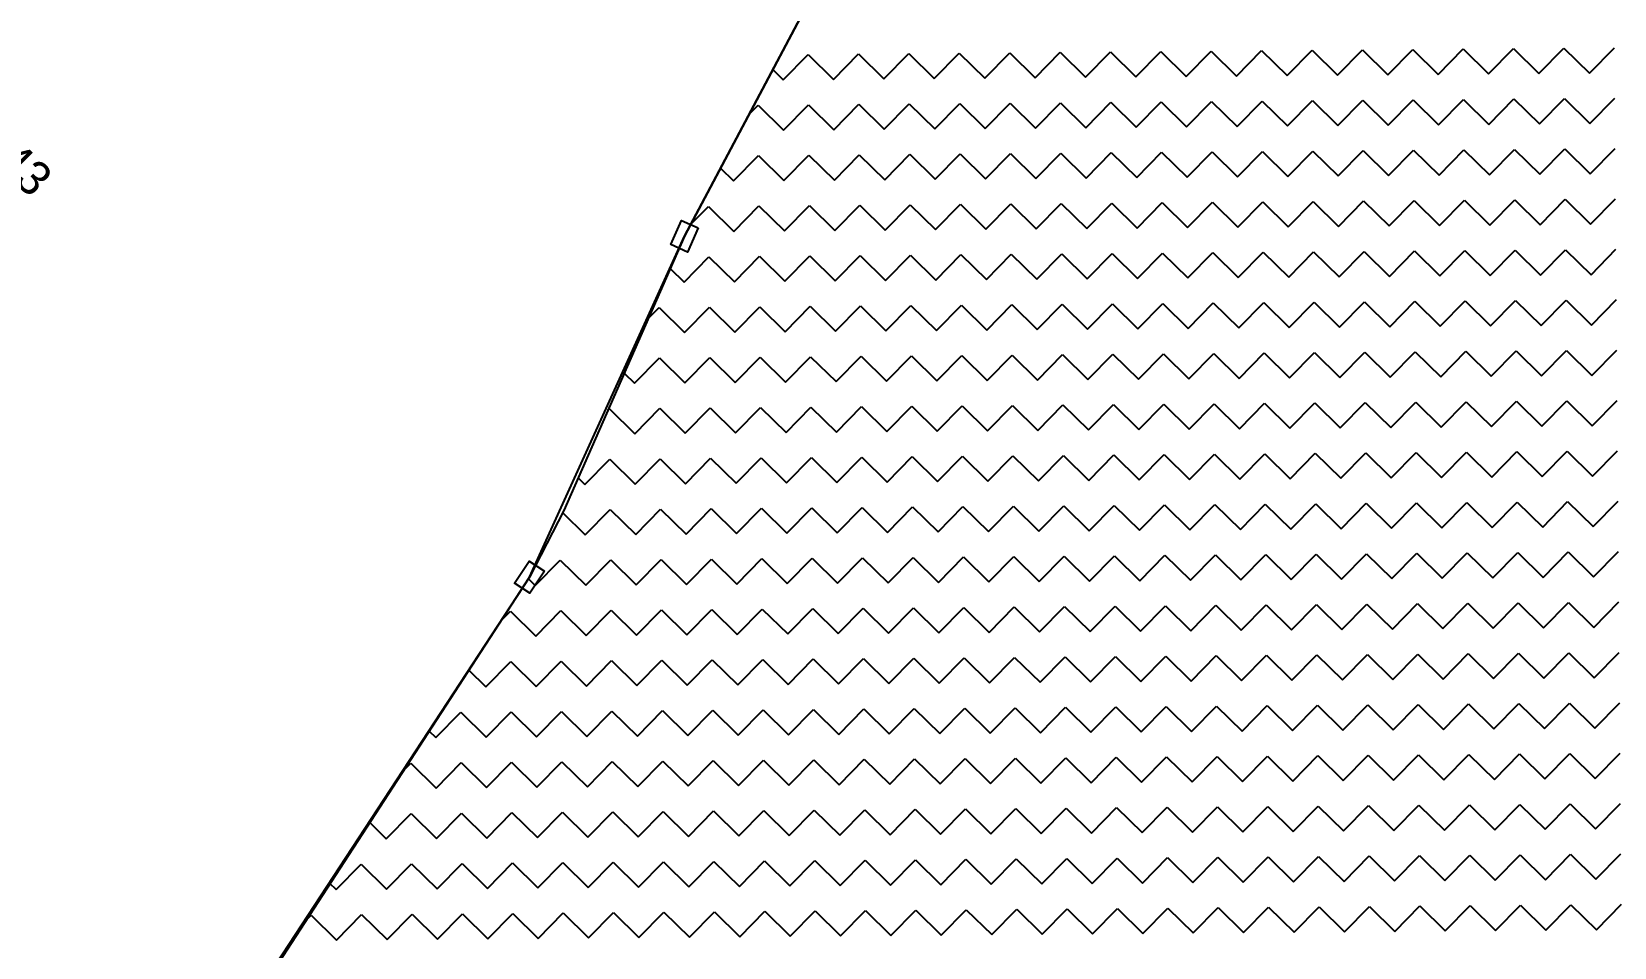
# Model space of a CAD drawing. Header units: metres. Extents: x 342804 to 346854, y 1762918 to 1765966.
# Drawn here: x 343672.7 to 344088.2, y 1765227.9 to 1765468.3 of the extents above; entities that cross this region are included whole.
import ezdxf

# ---------------------------------------------------------------- set-up
doc = ezdxf.new("R2010")
doc.units = ezdxf.units.M
doc.header["$MEASUREMENT"] = 0
for name, color, linetype in [('POLY_HATCH', 12, 'Continuous'), ('POLY_PARCEL', 6, 'Continuous'), ('TEXT_PARCEL', 7, 'Continuous')]:
    doc.layers.add(name, color=color, linetype=linetype)
doc.styles.add('TEXT_MAP', font='')
doc.styles.get('TEXT_MAP').set_extended_font_data('Kruti Dev 050')

msp = doc.modelspace()

# ---------------------------------------------------------------- linework, layer by layer
for points in [[(343847.67, 1765416.8), (343844.88, 1765410.44), (343840.48, 1765412.38), (343843.27, 1765418.73)], [(343807.3, 1765326.67), (343803.5, 1765320.86), (343799.48, 1765323.49), (343803.28, 1765329.3)]]:
    msp.add_lwpolyline(points, close=True)
at = {"layer": 'POLY_HATCH'}
for p, q in [((343890.61, 1765502.26), (343844.08, 1765414.59)), ((343844.08, 1765414.59), (343812.44, 1765342.61)), ((343812.44, 1765342.61), (343803.39, 1765325.08)), ((343803.39, 1765325.08), (343732.62, 1765217.07))]:
    msp.add_line(p, q, dxfattribs=at)
at = {"layer": 'POLY_HATCH', "linetype": 'Continuous'}
for p, q in [((343922.91, 1765456.11), (343929.48, 1765462.78)), ((343929.48, 1765462.78), (343936.14, 1765456.22)), ((343936.14, 1765456.22), (343942.71, 1765462.89)), ((343942.71, 1765462.89), (343949.37, 1765456.33)), ((343949.37, 1765456.33), (343955.94, 1765463)), ((343955.94, 1765463), (343962.6, 1765456.44)), ((343962.6, 1765456.44), (343969.17, 1765463.11)), ((343969.17, 1765463.11), (343975.84, 1765456.55)), ((343975.84, 1765456.55), (343982.4, 1765463.22)), ((343982.4, 1765463.22), (343989.07, 1765456.66)), ((343989.07, 1765456.66), (343995.63, 1765463.33)), ((343995.63, 1765463.33), (344002.3, 1765456.77)), ((344002.3, 1765456.77), (344008.86, 1765463.44)), ((344008.86, 1765463.44), (344015.53, 1765456.87)), ((344015.53, 1765456.87), (344022.09, 1765463.54)), ((344022.09, 1765463.54), (344028.76, 1765456.98)), ((344028.76, 1765456.98), (344035.32, 1765463.65)), ((344035.32, 1765463.65), (344041.99, 1765457.09)), ((344041.99, 1765457.09), (344048.55, 1765463.76)), ((344048.55, 1765463.76), (344055.22, 1765457.2)), ((344055.22, 1765457.2), (344061.78, 1765463.87)), ((344061.78, 1765463.87), (344068.45, 1765457.31)), ((344068.45, 1765457.31), (344075.01, 1765463.98)), ((344075.01, 1765463.98), (344081.68, 1765457.42)), ((344081.68, 1765457.42), (344088.24, 1765464.09)), ((343869.99, 1765455.68), (343876.56, 1765462.35)), ((343876.56, 1765462.35), (343883.22, 1765455.79)), ((343883.22, 1765455.79), (343889.79, 1765462.46)), ((343889.79, 1765462.46), (343896.45, 1765455.9)), ((343896.45, 1765455.9), (343903.02, 1765462.57)), ((343903.02, 1765462.57), (343909.68, 1765456.01)), ((343909.68, 1765456.01), (343916.25, 1765462.68)), ((343916.25, 1765462.68), (343922.91, 1765456.11)), ((343867.3, 1765458.34), (343869.99, 1765455.68)), ((344015.63, 1765443.64), (344022.19, 1765450.31)), ((344022.19, 1765450.31), (344028.86, 1765443.75)), ((344028.86, 1765443.75), (344035.42, 1765450.42)), ((344035.42, 1765450.42), (344042.09, 1765443.86)), ((344042.09, 1765443.86), (344048.65, 1765450.53)), ((344048.65, 1765450.53), (344055.32, 1765443.97)), ((344055.32, 1765443.97), (344061.88, 1765450.64)), ((344061.88, 1765450.64), (344068.55, 1765444.08)), ((344068.55, 1765444.08), (344075.11, 1765450.75)), ((344075.11, 1765450.75), (344081.78, 1765444.19)), ((344081.78, 1765444.19), (344088.34, 1765450.86)), ((343861.07, 1765446.61), (343863.43, 1765449.01)), ((343863.43, 1765449.01), (343870.1, 1765442.45)), ((343870.1, 1765442.45), (343876.66, 1765449.12)), ((343876.66, 1765449.12), (343883.33, 1765442.56)), ((343883.33, 1765442.56), (343889.89, 1765449.23)), ((343889.89, 1765449.23), (343896.56, 1765442.67)), ((343896.56, 1765442.67), (343903.12, 1765449.34)), ((343903.12, 1765449.34), (343909.79, 1765442.78)), ((343909.79, 1765442.78), (343916.35, 1765449.45)), ((343916.35, 1765449.45), (343923.02, 1765442.88)), ((343923.02, 1765442.88), (343929.58, 1765449.55)), ((343929.58, 1765449.55), (343936.25, 1765442.99)), ((343936.25, 1765442.99), (343942.81, 1765449.66)), ((343942.81, 1765449.66), (343949.48, 1765443.1)), ((343949.48, 1765443.1), (343956.04, 1765449.77)), ((343956.04, 1765449.77), (343962.71, 1765443.21)), ((343962.71, 1765443.21), (343969.27, 1765449.88)), ((343969.27, 1765449.88), (343975.94, 1765443.32)), ((343975.94, 1765443.32), (343982.5, 1765449.99)), ((343982.5, 1765449.99), (343989.17, 1765443.43)), ((343989.17, 1765443.43), (343995.73, 1765450.1)), ((343995.73, 1765450.1), (344002.4, 1765443.54)), ((344002.4, 1765443.54), (344008.96, 1765450.2)), ((344008.96, 1765450.2), (344015.63, 1765443.64)), ((343856.98, 1765429.11), (343863.54, 1765435.78)), ((343863.54, 1765435.78), (343870.21, 1765429.22)), ((343870.21, 1765429.22), (343876.77, 1765435.89)), ((343876.77, 1765435.89), (343883.44, 1765429.33)), ((343883.44, 1765429.33), (343890, 1765436)), ((343890, 1765436), (343896.67, 1765429.44)), ((343896.67, 1765429.44), (343903.23, 1765436.11)), ((343903.23, 1765436.11), (343909.9, 1765429.55)), ((343909.9, 1765429.55), (343916.46, 1765436.22)), ((343916.46, 1765436.22), (343923.13, 1765429.65)), ((343923.13, 1765429.65), (343929.69, 1765436.32)), ((343929.69, 1765436.32), (343936.36, 1765429.76)), ((343936.36, 1765429.76), (343942.92, 1765436.43)), ((343942.92, 1765436.43), (343949.59, 1765429.87)), ((343949.59, 1765429.87), (343956.15, 1765436.54)), ((343956.15, 1765436.54), (343962.82, 1765429.98)), ((343962.82, 1765429.98), (343969.38, 1765436.65)), ((343969.38, 1765436.65), (343976.05, 1765430.09)), ((343976.05, 1765430.09), (343982.61, 1765436.76)), ((343982.61, 1765436.76), (343989.28, 1765430.2)), ((343989.28, 1765430.2), (343995.84, 1765436.87)), ((343995.84, 1765436.87), (344002.51, 1765430.31)), ((344002.51, 1765430.31), (344009.07, 1765436.97)), ((344009.07, 1765436.97), (344015.74, 1765430.41)), ((344015.74, 1765430.41), (344022.3, 1765437.08)), ((344022.3, 1765437.08), (344028.97, 1765430.52)), ((344028.97, 1765430.52), (344035.53, 1765437.19)), ((344035.53, 1765437.19), (344042.2, 1765430.63)), ((344042.2, 1765430.63), (344048.76, 1765437.3)), ((344048.76, 1765437.3), (344055.43, 1765430.74)), ((344055.43, 1765430.74), (344061.99, 1765437.41)), ((344061.99, 1765437.41), (344068.66, 1765430.85)), ((344068.66, 1765430.85), (344075.22, 1765437.52)), ((344075.22, 1765437.52), (344081.89, 1765430.96)), ((344081.89, 1765430.96), (344088.45, 1765437.63)), ((343853.57, 1765432.47), (343856.98, 1765429.11)), ((343845.7, 1765417.64), (343850.42, 1765422.44)), ((343850.42, 1765422.44), (343857.09, 1765415.88)), ((343857.09, 1765415.88), (343863.65, 1765422.55)), ((343863.65, 1765422.55), (343870.32, 1765415.99)), ((343870.32, 1765415.99), (343876.88, 1765422.66)), ((343876.88, 1765422.66), (343883.55, 1765416.1)), ((343883.55, 1765416.1), (343890.11, 1765422.77)), ((343890.11, 1765422.77), (343896.78, 1765416.21)), ((343896.78, 1765416.21), (343903.34, 1765422.88)), ((343903.34, 1765422.88), (343910.01, 1765416.32)), ((343910.01, 1765416.32), (343916.57, 1765422.99)), ((343916.57, 1765422.99), (343923.24, 1765416.42)), ((343923.24, 1765416.42), (343929.8, 1765423.09)), ((343929.8, 1765423.09), (343936.47, 1765416.53)), ((343936.47, 1765416.53), (343943.03, 1765423.2)), ((343943.03, 1765423.2), (343949.7, 1765416.64)), ((343949.7, 1765416.64), (343956.26, 1765423.31)), ((343956.26, 1765423.31), (343962.93, 1765416.75)), ((343962.93, 1765416.75), (343969.49, 1765423.42)), ((343969.49, 1765423.42), (343976.16, 1765416.86)), ((343976.16, 1765416.86), (343982.72, 1765423.53)), ((343982.72, 1765423.53), (343989.39, 1765416.97)), ((343989.39, 1765416.97), (343995.95, 1765423.64)), ((343995.95, 1765423.64), (344002.62, 1765417.08)), ((344002.62, 1765417.08), (344009.18, 1765423.74)), ((344009.18, 1765423.74), (344015.85, 1765417.18)), ((344015.85, 1765417.18), (344022.41, 1765423.85)), ((344022.41, 1765423.85), (344029.08, 1765417.29)), ((344029.08, 1765417.29), (344035.64, 1765423.96)), ((344035.64, 1765423.96), (344042.31, 1765417.4)), ((344042.31, 1765417.4), (344048.87, 1765424.07)), ((344048.87, 1765424.07), (344055.54, 1765417.51)), ((344055.54, 1765417.51), (344062.1, 1765424.18)), ((344062.1, 1765424.18), (344068.77, 1765417.62)), ((344068.77, 1765417.62), (344075.33, 1765424.29)), ((344075.33, 1765424.29), (344082, 1765417.73)), ((344082, 1765417.73), (344088.56, 1765424.4)), ((343843.97, 1765402.54), (343850.53, 1765409.21)), ((343850.53, 1765409.21), (343857.2, 1765402.65)), ((343857.2, 1765402.65), (343863.76, 1765409.32)), ((343863.76, 1765409.32), (343870.43, 1765402.76)), ((343870.43, 1765402.76), (343876.99, 1765409.43)), ((343876.99, 1765409.43), (343883.66, 1765402.87)), ((343883.66, 1765402.87), (343890.22, 1765409.54)), ((343890.22, 1765409.54), (343896.89, 1765402.98)), ((343896.89, 1765402.98), (343903.45, 1765409.65)), ((343903.45, 1765409.65), (343910.12, 1765403.09)), ((343910.12, 1765403.09), (343916.68, 1765409.76)), ((343916.68, 1765409.76), (343923.35, 1765403.19)), ((343923.35, 1765403.19), (343929.91, 1765409.86)), ((343929.91, 1765409.86), (343936.58, 1765403.3)), ((343936.58, 1765403.3), (343943.14, 1765409.97)), ((343943.14, 1765409.97), (343949.81, 1765403.41)), ((343949.81, 1765403.41), (343956.37, 1765410.08)), ((343956.37, 1765410.08), (343963.04, 1765403.52)), ((343963.04, 1765403.52), (343969.6, 1765410.19)), ((343969.6, 1765410.19), (343976.27, 1765403.63)), ((343976.27, 1765403.63), (343982.83, 1765410.3)), ((343982.83, 1765410.3), (343989.5, 1765403.74)), ((343989.5, 1765403.74), (343996.06, 1765410.41)), ((343996.06, 1765410.41), (344002.73, 1765403.85)), ((344002.73, 1765403.85), (344009.29, 1765410.51)), ((344009.29, 1765410.51), (344015.96, 1765403.95)), ((344015.96, 1765403.95), (344022.52, 1765410.62)), ((344022.52, 1765410.62), (344029.19, 1765404.06)), ((344029.19, 1765404.06), (344035.75, 1765410.73)), ((344035.75, 1765410.73), (344042.42, 1765404.17)), ((344042.42, 1765404.17), (344048.98, 1765410.84)), ((344048.98, 1765410.84), (344055.65, 1765404.28)), ((344055.65, 1765404.28), (344062.21, 1765410.95)), ((344062.21, 1765410.95), (344068.88, 1765404.39)), ((344068.88, 1765404.39), (344075.44, 1765411.06)), ((344075.44, 1765411.06), (344082.11, 1765404.5)), ((344082.11, 1765404.5), (344088.67, 1765411.17)), ((343840.35, 1765406.1), (343843.97, 1765402.54)), ((343883.77, 1765389.64), (343890.33, 1765396.31)), ((343890.33, 1765396.31), (343897, 1765389.75)), ((343897, 1765389.75), (343903.56, 1765396.42)), ((343903.56, 1765396.42), (343910.23, 1765389.86)), ((343910.23, 1765389.86), (343916.79, 1765396.52)), ((343916.79, 1765396.52), (343923.46, 1765389.96)), ((343923.46, 1765389.96), (343930.02, 1765396.63)), ((343930.02, 1765396.63), (343936.69, 1765390.07)), ((343936.69, 1765390.07), (343943.25, 1765396.74)), ((343943.25, 1765396.74), (343949.92, 1765390.18)), ((343949.92, 1765390.18), (343956.48, 1765396.85)), ((343956.48, 1765396.85), (343963.15, 1765390.29)), ((343963.15, 1765390.29), (343969.71, 1765396.96)), ((343969.71, 1765396.96), (343976.38, 1765390.4)), ((343976.38, 1765390.4), (343982.94, 1765397.07)), ((343982.94, 1765397.07), (343989.61, 1765390.51)), ((343989.61, 1765390.51), (343996.17, 1765397.18)), ((343996.17, 1765397.18), (344002.84, 1765390.62)), ((344002.84, 1765390.62), (344009.4, 1765397.28)), ((344009.4, 1765397.28), (344016.07, 1765390.72)), ((344016.07, 1765390.72), (344022.63, 1765397.39)), ((344022.63, 1765397.39), (344029.3, 1765390.83)), ((344029.3, 1765390.83), (344035.86, 1765397.5)), ((344035.86, 1765397.5), (344042.53, 1765390.94)), ((344042.53, 1765390.94), (344049.09, 1765397.61)), ((344049.09, 1765397.61), (344055.76, 1765391.05)), ((344055.76, 1765391.05), (344062.32, 1765397.72)), ((344062.32, 1765397.72), (344068.99, 1765391.16)), ((344068.99, 1765391.16), (344075.55, 1765397.83)), ((344075.55, 1765397.83), (344082.22, 1765391.27)), ((344082.22, 1765391.27), (344088.78, 1765397.94)), ((343834.59, 1765393.01), (343837.41, 1765395.87)), ((343837.41, 1765395.87), (343844.08, 1765389.31)), ((343844.08, 1765389.31), (343850.64, 1765395.98)), ((343850.64, 1765395.98), (343857.31, 1765389.42)), ((343857.31, 1765389.42), (343863.87, 1765396.09)), ((343863.87, 1765396.09), (343870.54, 1765389.53)), ((343870.54, 1765389.53), (343877.1, 1765396.2)), ((343877.1, 1765396.2), (343883.77, 1765389.64)), ((343976.49, 1765377.17), (343983.05, 1765383.84)), ((343983.05, 1765383.84), (343989.72, 1765377.28)), ((343989.72, 1765377.28), (343996.28, 1765383.95)), ((343996.28, 1765383.95), (344002.95, 1765377.39)), ((344002.95, 1765377.39), (344009.51, 1765384.05)), ((344009.51, 1765384.05), (344016.18, 1765377.49)), ((344016.18, 1765377.49), (344022.74, 1765384.16)), ((344022.74, 1765384.16), (344029.41, 1765377.6)), ((344029.41, 1765377.6), (344035.97, 1765384.27)), ((344035.97, 1765384.27), (344042.64, 1765377.71)), ((344042.64, 1765377.71), (344049.2, 1765384.38)), ((344049.2, 1765384.38), (344055.87, 1765377.82)), ((344055.87, 1765377.82), (344062.43, 1765384.49)), ((344062.43, 1765384.49), (344069.1, 1765377.93)), ((344069.1, 1765377.93), (344075.66, 1765384.6)), ((344075.66, 1765384.6), (344082.33, 1765378.04)), ((344082.33, 1765378.04), (344088.89, 1765384.71)), ((343830.96, 1765375.97), (343837.52, 1765382.64)), ((343837.52, 1765382.64), (343844.19, 1765376.08)), ((343844.19, 1765376.08), (343850.75, 1765382.75)), ((343850.75, 1765382.75), (343857.42, 1765376.19)), ((343857.42, 1765376.19), (343863.98, 1765382.86)), ((343863.98, 1765382.86), (343870.65, 1765376.3)), ((343870.65, 1765376.3), (343877.21, 1765382.97)), ((343877.21, 1765382.97), (343883.88, 1765376.41)), ((343883.88, 1765376.41), (343890.44, 1765383.08)), ((343890.44, 1765383.08), (343897.11, 1765376.52)), ((343897.11, 1765376.52), (343903.67, 1765383.19)), ((343903.67, 1765383.19), (343910.34, 1765376.63)), ((343910.34, 1765376.63), (343916.9, 1765383.29)), ((343916.9, 1765383.29), (343923.57, 1765376.73)), ((343923.57, 1765376.73), (343930.13, 1765383.4)), ((343930.13, 1765383.4), (343936.8, 1765376.84)), ((343936.8, 1765376.84), (343943.36, 1765383.51)), ((343943.36, 1765383.51), (343950.03, 1765376.95)), ((343950.03, 1765376.95), (343956.59, 1765383.62)), ((343956.59, 1765383.62), (343963.26, 1765377.06)), ((343963.26, 1765377.06), (343969.82, 1765383.73)), ((343969.82, 1765383.73), (343976.49, 1765377.17)), ((343828.27, 1765378.62), (343830.96, 1765375.97)), ((344069.21, 1765364.7), (344075.77, 1765371.37)), ((344075.77, 1765371.37), (344082.44, 1765364.81)), ((344082.44, 1765364.81), (344089, 1765371.48)), ((343824, 1765368.9), (343824.39, 1765369.31)), ((343824.39, 1765369.31), (343831.06, 1765362.74)), ((343831.06, 1765362.74), (343837.62, 1765369.41)), ((343837.62, 1765369.41), (343844.29, 1765362.85)), ((343844.29, 1765362.85), (343850.85, 1765369.52)), ((343850.85, 1765369.52), (343857.52, 1765362.96)), ((343857.52, 1765362.96), (343864.08, 1765369.63)), ((343864.08, 1765369.63), (343870.75, 1765363.07)), ((343870.75, 1765363.07), (343877.31, 1765369.74)), ((343877.31, 1765369.74), (343883.98, 1765363.18)), ((343883.98, 1765363.18), (343890.55, 1765369.85)), ((343890.55, 1765369.85), (343897.21, 1765363.29)), ((343897.21, 1765363.29), (343903.78, 1765369.96)), ((343903.78, 1765369.96), (343910.44, 1765363.4)), ((343910.44, 1765363.4), (343917.01, 1765370.06)), ((343917.01, 1765370.06), (343923.67, 1765363.5)), ((343923.67, 1765363.5), (343930.24, 1765370.17)), ((343930.24, 1765370.17), (343936.9, 1765363.61)), ((343936.9, 1765363.61), (343943.47, 1765370.28)), ((343943.47, 1765370.28), (343950.13, 1765363.72)), ((343950.13, 1765363.72), (343956.7, 1765370.39)), ((343956.7, 1765370.39), (343963.36, 1765363.83)), ((343963.36, 1765363.83), (343969.93, 1765370.5)), ((343969.93, 1765370.5), (343976.59, 1765363.94)), ((343976.59, 1765363.94), (343983.16, 1765370.61)), ((343983.16, 1765370.61), (343989.82, 1765364.05)), ((343989.82, 1765364.05), (343996.39, 1765370.72)), ((343996.39, 1765370.72), (344003.05, 1765364.16)), ((344003.05, 1765364.16), (344009.62, 1765370.82)), ((344009.62, 1765370.82), (344016.28, 1765364.26)), ((344016.28, 1765364.26), (344022.85, 1765370.93)), ((344022.85, 1765370.93), (344029.52, 1765364.37)), ((344029.52, 1765364.37), (344036.08, 1765371.04)), ((344036.08, 1765371.04), (344042.75, 1765364.48)), ((344042.75, 1765364.48), (344049.31, 1765371.15)), ((344049.31, 1765371.15), (344055.98, 1765364.59)), ((344055.98, 1765364.59), (344062.54, 1765371.26)), ((344062.54, 1765371.26), (344069.21, 1765364.7)), ((343817.94, 1765349.41), (343824.5, 1765356.07)), ((343824.5, 1765356.07), (343831.17, 1765349.51)), ((343831.17, 1765349.51), (343837.73, 1765356.18)), ((343837.73, 1765356.18), (343844.4, 1765349.62)), ((343844.4, 1765349.62), (343850.96, 1765356.29)), ((343850.96, 1765356.29), (343857.63, 1765349.73)), ((343857.63, 1765349.73), (343864.19, 1765356.4)), ((343864.19, 1765356.4), (343870.86, 1765349.84)), ((343870.86, 1765349.84), (343877.42, 1765356.51)), ((343877.42, 1765356.51), (343884.09, 1765349.95)), ((343884.09, 1765349.95), (343890.65, 1765356.62)), ((343890.65, 1765356.62), (343897.32, 1765350.06)), ((343897.32, 1765350.06), (343903.88, 1765356.73)), ((343903.88, 1765356.73), (343910.55, 1765350.17)), ((343910.55, 1765350.17), (343917.11, 1765356.83)), ((343917.11, 1765356.83), (343923.78, 1765350.27)), ((343923.78, 1765350.27), (343930.34, 1765356.94)), ((343930.34, 1765356.94), (343937.01, 1765350.38)), ((343937.01, 1765350.38), (343943.57, 1765357.05)), ((343943.57, 1765357.05), (343950.24, 1765350.49)), ((343950.24, 1765350.49), (343956.8, 1765357.16)), ((343956.8, 1765357.16), (343963.47, 1765350.6)), ((343963.47, 1765350.6), (343970.03, 1765357.27)), ((343970.03, 1765357.27), (343976.7, 1765350.71)), ((343976.7, 1765350.71), (343983.26, 1765357.38)), ((343983.26, 1765357.38), (343989.93, 1765350.82)), ((343989.93, 1765350.82), (343996.49, 1765357.49)), ((343996.49, 1765357.49), (344003.16, 1765350.93)), ((344003.16, 1765350.93), (344009.72, 1765357.59)), ((344009.72, 1765357.59), (344016.39, 1765351.03)), ((344016.39, 1765351.03), (344022.95, 1765357.7)), ((344022.95, 1765357.7), (344029.62, 1765351.14)), ((344029.62, 1765351.14), (344036.18, 1765357.81)), ((344036.18, 1765357.81), (344042.85, 1765351.25)), ((344042.85, 1765351.25), (344049.41, 1765357.92)), ((344049.41, 1765357.92), (344056.08, 1765351.36)), ((344056.08, 1765351.36), (344062.64, 1765358.03)), ((344062.64, 1765358.03), (344069.31, 1765351.47)), ((344069.31, 1765351.47), (344075.87, 1765358.14)), ((344075.87, 1765358.14), (344082.54, 1765351.58)), ((344082.54, 1765351.58), (344089.1, 1765358.25)), ((343816.19, 1765351.13), (343817.94, 1765349.41)), ((343818.05, 1765336.18), (343824.61, 1765342.84)), ((343824.61, 1765342.84), (343831.28, 1765336.28)), ((343831.28, 1765336.28), (343837.84, 1765342.95)), ((343837.84, 1765342.95), (343844.51, 1765336.39)), ((343844.51, 1765336.39), (343851.07, 1765343.06)), ((343851.07, 1765343.06), (343857.74, 1765336.5)), ((343857.74, 1765336.5), (343864.3, 1765343.17)), ((343864.3, 1765343.17), (343870.97, 1765336.61)), ((343870.97, 1765336.61), (343877.53, 1765343.28)), ((343877.53, 1765343.28), (343884.2, 1765336.72)), ((343884.2, 1765336.72), (343890.76, 1765343.39)), ((343890.76, 1765343.39), (343897.43, 1765336.83)), ((343897.43, 1765336.83), (343903.99, 1765343.5)), ((343903.99, 1765343.5), (343910.66, 1765336.94)), ((343910.66, 1765336.94), (343917.22, 1765343.6)), ((343917.22, 1765343.6), (343923.89, 1765337.04)), ((343923.89, 1765337.04), (343930.45, 1765343.71)), ((343930.45, 1765343.71), (343937.12, 1765337.15)), ((343937.12, 1765337.15), (343943.68, 1765343.82)), ((343943.68, 1765343.82), (343950.35, 1765337.26)), ((343950.35, 1765337.26), (343956.91, 1765343.93)), ((343956.91, 1765343.93), (343963.58, 1765337.37)), ((343963.58, 1765337.37), (343970.14, 1765344.04)), ((343970.14, 1765344.04), (343976.81, 1765337.48)), ((343976.81, 1765337.48), (343983.37, 1765344.15)), ((343983.37, 1765344.15), (343990.04, 1765337.59)), ((343990.04, 1765337.59), (343996.6, 1765344.26)), ((343996.6, 1765344.26), (344003.27, 1765337.7)), ((344003.27, 1765337.7), (344009.83, 1765344.36)), ((344009.83, 1765344.36), (344016.5, 1765337.8)), ((344016.5, 1765337.8), (344023.06, 1765344.47)), ((344023.06, 1765344.47), (344029.73, 1765337.91)), ((344029.73, 1765337.91), (344036.29, 1765344.58)), ((344036.29, 1765344.58), (344042.96, 1765338.02)), ((344042.96, 1765338.02), (344049.52, 1765344.69)), ((344049.52, 1765344.69), (344056.19, 1765338.13)), ((344056.19, 1765338.13), (344062.75, 1765344.8)), ((344062.75, 1765344.8), (344069.42, 1765338.24)), ((344069.42, 1765338.24), (344075.98, 1765344.91)), ((344075.98, 1765344.91), (344082.65, 1765338.35)), ((344082.65, 1765338.35), (344089.21, 1765345.02)), ((343812.13, 1765342), (343818.05, 1765336.18)), ((343844.62, 1765323.16), (343851.18, 1765329.83)), ((343851.18, 1765329.83), (343857.85, 1765323.27)), ((343857.85, 1765323.27), (343864.41, 1765329.94)), ((343864.41, 1765329.94), (343871.08, 1765323.38)), ((343871.08, 1765323.38), (343877.64, 1765330.05)), ((343877.64, 1765330.05), (343884.31, 1765323.49)), ((343884.31, 1765323.49), (343890.87, 1765330.16)), ((343890.87, 1765330.16), (343897.54, 1765323.6)), ((343897.54, 1765323.6), (343904.1, 1765330.27)), ((343904.1, 1765330.27), (343910.77, 1765323.71)), ((343910.77, 1765323.71), (343917.33, 1765330.37)), ((343917.33, 1765330.37), (343924, 1765323.81)), ((343924, 1765323.81), (343930.56, 1765330.48)), ((343930.56, 1765330.48), (343937.23, 1765323.92)), ((343937.23, 1765323.92), (343943.79, 1765330.59)), ((343943.79, 1765330.59), (343950.46, 1765324.03)), ((343950.46, 1765324.03), (343957.02, 1765330.7)), ((343957.02, 1765330.7), (343963.69, 1765324.14)), ((343963.69, 1765324.14), (343970.25, 1765330.81)), ((343970.25, 1765330.81), (343976.92, 1765324.25)), ((343976.92, 1765324.25), (343983.48, 1765330.92)), ((343983.48, 1765330.92), (343990.15, 1765324.36)), ((343990.15, 1765324.36), (343996.71, 1765331.03)), ((343996.71, 1765331.03), (344003.38, 1765324.47)), ((344003.38, 1765324.47), (344009.94, 1765331.13)), ((344009.94, 1765331.13), (344016.61, 1765324.57)), ((344016.61, 1765324.57), (344023.17, 1765331.24)), ((344023.17, 1765331.24), (344029.84, 1765324.68)), ((344029.84, 1765324.68), (344036.4, 1765331.35)), ((344036.4, 1765331.35), (344043.07, 1765324.79)), ((344043.07, 1765324.79), (344049.63, 1765331.46)), ((344049.63, 1765331.46), (344056.3, 1765324.9)), ((344056.3, 1765324.9), (344062.86, 1765331.57)), ((344062.86, 1765331.57), (344069.53, 1765325.01)), ((344069.53, 1765325.01), (344076.09, 1765331.68)), ((344076.09, 1765331.68), (344082.76, 1765325.12)), ((344082.76, 1765325.12), (344089.32, 1765331.79)), ((343804.93, 1765322.84), (343811.49, 1765329.51)), ((343811.49, 1765329.51), (343818.16, 1765322.95)), ((343818.16, 1765322.95), (343824.72, 1765329.61)), ((343824.72, 1765329.61), (343831.39, 1765323.05)), ((343831.39, 1765323.05), (343837.95, 1765329.72)), ((343837.95, 1765329.72), (343844.62, 1765323.16)), ((343803.1, 1765324.64), (343804.93, 1765322.84)), ((343937.34, 1765310.69), (343943.9, 1765317.36)), ((343943.9, 1765317.36), (343950.57, 1765310.8)), ((343950.57, 1765310.8), (343957.13, 1765317.47)), ((343957.13, 1765317.47), (343963.8, 1765310.91)), ((343963.8, 1765310.91), (343970.36, 1765317.58)), ((343970.36, 1765317.58), (343977.03, 1765311.02)), ((343977.03, 1765311.02), (343983.59, 1765317.69)), ((343983.59, 1765317.69), (343990.26, 1765311.13)), ((343990.26, 1765311.13), (343996.82, 1765317.8)), ((343996.82, 1765317.8), (344003.49, 1765311.23)), ((344003.49, 1765311.23), (344010.05, 1765317.9)), ((344010.05, 1765317.9), (344016.72, 1765311.34)), ((344016.72, 1765311.34), (344023.28, 1765318.01)), ((344023.28, 1765318.01), (344029.95, 1765311.45)), ((344029.95, 1765311.45), (344036.51, 1765318.12)), ((344036.51, 1765318.12), (344043.18, 1765311.56)), ((344043.18, 1765311.56), (344049.74, 1765318.23)), ((344049.74, 1765318.23), (344056.41, 1765311.67)), ((344056.41, 1765311.67), (344062.97, 1765318.34)), ((344062.97, 1765318.34), (344069.64, 1765311.78)), ((344069.64, 1765311.78), (344076.2, 1765318.45)), ((344076.2, 1765318.45), (344082.87, 1765311.89)), ((344082.87, 1765311.89), (344089.43, 1765318.56)), ((343795.92, 1765313.68), (343798.37, 1765316.17)), ((343798.37, 1765316.17), (343805.04, 1765309.61)), ((343805.04, 1765309.61), (343811.6, 1765316.28)), ((343811.6, 1765316.28), (343818.27, 1765309.72)), ((343818.27, 1765309.72), (343824.83, 1765316.38)), ((343824.83, 1765316.38), (343831.5, 1765309.82)), ((343831.5, 1765309.82), (343838.06, 1765316.49)), ((343838.06, 1765316.49), (343844.73, 1765309.93)), ((343844.73, 1765309.93), (343851.29, 1765316.6)), ((343851.29, 1765316.6), (343857.96, 1765310.04)), ((343857.96, 1765310.04), (343864.52, 1765316.71)), ((343864.52, 1765316.71), (343871.19, 1765310.15)), ((343871.19, 1765310.15), (343877.75, 1765316.82)), ((343877.75, 1765316.82), (343884.42, 1765310.26)), ((343884.42, 1765310.26), (343890.98, 1765316.93)), ((343890.98, 1765316.93), (343897.65, 1765310.37)), ((343897.65, 1765310.37), (343904.21, 1765317.04)), ((343904.21, 1765317.04), (343910.88, 1765310.48)), ((343910.88, 1765310.48), (343917.44, 1765317.14)), ((343917.44, 1765317.14), (343924.11, 1765310.58)), ((343924.11, 1765310.58), (343930.67, 1765317.25)), ((343930.67, 1765317.25), (343937.34, 1765310.69)), ((344030.06, 1765298.22), (344036.62, 1765304.89)), ((344036.62, 1765304.89), (344043.29, 1765298.33)), ((344043.29, 1765298.33), (344049.85, 1765305)), ((344049.85, 1765305), (344056.52, 1765298.44)), ((344056.52, 1765298.44), (344063.08, 1765305.11)), ((344063.08, 1765305.11), (344069.75, 1765298.55)), ((344069.75, 1765298.55), (344076.31, 1765305.22)), ((344076.31, 1765305.22), (344082.98, 1765298.66)), ((344082.98, 1765298.66), (344089.54, 1765305.33)), ((343791.92, 1765296.27), (343798.48, 1765302.94)), ((343798.48, 1765302.94), (343805.15, 1765296.38)), ((343805.15, 1765296.38), (343811.71, 1765303.05)), ((343811.71, 1765303.05), (343818.38, 1765296.49)), ((343818.38, 1765296.49), (343824.94, 1765303.15)), ((343824.94, 1765303.15), (343831.61, 1765296.59)), ((343831.61, 1765296.59), (343838.17, 1765303.26)), ((343838.17, 1765303.26), (343844.84, 1765296.7)), ((343844.84, 1765296.7), (343851.4, 1765303.37)), ((343851.4, 1765303.37), (343858.07, 1765296.81)), ((343858.07, 1765296.81), (343864.63, 1765303.48)), ((343864.63, 1765303.48), (343871.3, 1765296.92)), ((343871.3, 1765296.92), (343877.86, 1765303.59)), ((343877.86, 1765303.59), (343884.53, 1765297.03)), ((343884.53, 1765297.03), (343891.09, 1765303.7)), ((343891.09, 1765303.7), (343897.76, 1765297.14)), ((343897.76, 1765297.14), (343904.32, 1765303.81)), ((343904.32, 1765303.81), (343910.99, 1765297.25)), ((343910.99, 1765297.25), (343917.55, 1765303.91)), ((343917.55, 1765303.91), (343924.22, 1765297.35)), ((343924.22, 1765297.35), (343930.78, 1765304.02)), ((343930.78, 1765304.02), (343937.45, 1765297.46)), ((343937.45, 1765297.46), (343944.01, 1765304.13)), ((343944.01, 1765304.13), (343950.68, 1765297.57)), ((343950.68, 1765297.57), (343957.24, 1765304.24)), ((343957.24, 1765304.24), (343963.91, 1765297.68)), ((343963.91, 1765297.68), (343970.47, 1765304.35)), ((343970.47, 1765304.35), (343977.14, 1765297.79)), ((343977.14, 1765297.79), (343983.7, 1765304.46)), ((343983.7, 1765304.46), (343990.37, 1765297.9)), ((343990.37, 1765297.9), (343996.93, 1765304.57)), ((343996.93, 1765304.57), (344003.6, 1765298)), ((344003.6, 1765298), (344010.16, 1765304.67)), ((344010.16, 1765304.67), (344016.83, 1765298.11)), ((344016.83, 1765298.11), (344023.39, 1765304.78)), ((344023.39, 1765304.78), (344030.06, 1765298.22)), ((343787.41, 1765300.7), (343791.92, 1765296.27)), ((343778.79, 1765282.93), (343785.36, 1765289.6)), ((343785.36, 1765289.6), (343792.02, 1765283.04)), ((343792.02, 1765283.04), (343798.59, 1765289.71)), ((343798.59, 1765289.71), (343805.26, 1765283.15)), ((343805.26, 1765283.15), (343811.82, 1765289.82)), ((343811.82, 1765289.82), (343818.49, 1765283.26)), ((343818.49, 1765283.26), (343825.05, 1765289.92)), ((343825.05, 1765289.92), (343831.72, 1765283.36)), ((343831.72, 1765283.36), (343838.28, 1765290.03)), ((343838.28, 1765290.03), (343844.95, 1765283.47)), ((343844.95, 1765283.47), (343851.51, 1765290.14)), ((343851.51, 1765290.14), (343858.18, 1765283.58)), ((343858.18, 1765283.58), (343864.74, 1765290.25)), ((343864.74, 1765290.25), (343871.41, 1765283.69)), ((343871.41, 1765283.69), (343877.97, 1765290.36)), ((343877.97, 1765290.36), (343884.64, 1765283.8)), ((343884.64, 1765283.8), (343891.2, 1765290.47)), ((343891.2, 1765290.47), (343897.87, 1765283.91)), ((343897.87, 1765283.91), (343904.43, 1765290.58)), ((343904.43, 1765290.58), (343911.1, 1765284.02)), ((343911.1, 1765284.02), (343917.66, 1765290.68)), ((343917.66, 1765290.68), (343924.33, 1765284.12)), ((343924.33, 1765284.12), (343930.89, 1765290.79)), ((343930.89, 1765290.79), (343937.56, 1765284.23)), ((343937.56, 1765284.23), (343944.12, 1765290.9)), ((343944.12, 1765290.9), (343950.79, 1765284.34)), ((343950.79, 1765284.34), (343957.35, 1765291.01)), ((343957.35, 1765291.01), (343964.02, 1765284.45)), ((343964.02, 1765284.45), (343970.58, 1765291.12)), ((343970.58, 1765291.12), (343977.25, 1765284.56)), ((343977.25, 1765284.56), (343983.81, 1765291.23)), ((343983.81, 1765291.23), (343990.48, 1765284.67)), ((343990.48, 1765284.67), (343997.04, 1765291.34)), ((343997.04, 1765291.34), (344003.71, 1765284.77)), ((344003.71, 1765284.77), (344010.27, 1765291.44)), ((344010.27, 1765291.44), (344016.94, 1765284.88)), ((344016.94, 1765284.88), (344023.5, 1765291.55)), ((344023.5, 1765291.55), (344030.17, 1765284.99)), ((344030.17, 1765284.99), (344036.73, 1765291.66)), ((344036.73, 1765291.66), (344043.4, 1765285.1)), ((344043.4, 1765285.1), (344049.96, 1765291.77)), ((344049.96, 1765291.77), (344056.63, 1765285.21)), ((344056.63, 1765285.21), (344063.19, 1765291.88)), ((344063.19, 1765291.88), (344069.86, 1765285.32)), ((344069.86, 1765285.32), (344076.42, 1765291.99)), ((344076.42, 1765291.99), (344083.09, 1765285.43)), ((344083.09, 1765285.43), (344089.65, 1765292.1)), ((343776.96, 1765284.74), (343778.79, 1765282.93)), ((343769.75, 1765273.73), (343772.23, 1765276.26)), ((343772.23, 1765276.26), (343778.9, 1765269.7)), ((343778.9, 1765269.7), (343785.46, 1765276.37)), ((343785.46, 1765276.37), (343792.13, 1765269.81)), ((343792.13, 1765269.81), (343798.69, 1765276.48)), ((343798.69, 1765276.48), (343805.36, 1765269.92)), ((343805.36, 1765269.92), (343811.92, 1765276.59)), ((343811.92, 1765276.59), (343818.59, 1765270.03)), ((343818.59, 1765270.03), (343825.15, 1765276.69)), ((343825.15, 1765276.69), (343831.82, 1765270.13)), ((343831.82, 1765270.13), (343838.38, 1765276.8)), ((343838.38, 1765276.8), (343845.05, 1765270.24)), ((343845.05, 1765270.24), (343851.61, 1765276.91)), ((343851.61, 1765276.91), (343858.28, 1765270.35)), ((343858.28, 1765270.35), (343864.84, 1765277.02)), ((343864.84, 1765277.02), (343871.51, 1765270.46)), ((343871.51, 1765270.46), (343878.07, 1765277.13)), ((343878.07, 1765277.13), (343884.74, 1765270.57)), ((343884.74, 1765270.57), (343891.3, 1765277.24)), ((343891.3, 1765277.24), (343897.97, 1765270.68)), ((343897.97, 1765270.68), (343904.53, 1765277.35)), ((343904.53, 1765277.35), (343911.2, 1765270.79)), ((343911.2, 1765270.79), (343917.76, 1765277.45)), ((343917.76, 1765277.45), (343924.43, 1765270.89)), ((343924.43, 1765270.89), (343930.99, 1765277.56)), ((343930.99, 1765277.56), (343937.66, 1765271)), ((343937.66, 1765271), (343944.23, 1765277.67)), ((343944.23, 1765277.67), (343950.89, 1765271.11)), ((343950.89, 1765271.11), (343957.46, 1765277.78)), ((343957.46, 1765277.78), (343964.12, 1765271.22)), ((343964.12, 1765271.22), (343970.69, 1765277.89)), ((343970.69, 1765277.89), (343977.35, 1765271.33)), ((343977.35, 1765271.33), (343983.92, 1765278)), ((343983.92, 1765278), (343990.58, 1765271.44)), ((343990.58, 1765271.44), (343997.15, 1765278.11)), ((343997.15, 1765278.11), (344003.81, 1765271.54)), ((344003.81, 1765271.54), (344010.38, 1765278.21)), ((344010.38, 1765278.21), (344017.04, 1765271.65)), ((344017.04, 1765271.65), (344023.61, 1765278.32)), ((344023.61, 1765278.32), (344030.27, 1765271.76)), ((344030.27, 1765271.76), (344036.84, 1765278.43)), ((344036.84, 1765278.43), (344043.5, 1765271.87)), ((344043.5, 1765271.87), (344050.07, 1765278.54)), ((344050.07, 1765278.54), (344056.73, 1765271.98)), ((344056.73, 1765271.98), (344063.3, 1765278.65)), ((344063.3, 1765278.65), (344069.96, 1765272.09)), ((344069.96, 1765272.09), (344076.53, 1765278.76)), ((344076.53, 1765278.76), (344083.2, 1765272.2)), ((344083.2, 1765272.2), (344089.76, 1765278.87)), ((343805.47, 1765256.69), (343812.03, 1765263.36)), ((343812.03, 1765263.36), (343818.7, 1765256.8)), ((343818.7, 1765256.8), (343825.26, 1765263.46)), ((343825.26, 1765263.46), (343831.93, 1765256.9)), ((343831.93, 1765256.9), (343838.49, 1765263.57)), ((343838.49, 1765263.57), (343845.16, 1765257.01)), ((343845.16, 1765257.01), (343851.72, 1765263.68)), ((343851.72, 1765263.68), (343858.39, 1765257.12)), ((343858.39, 1765257.12), (343864.95, 1765263.79)), ((343864.95, 1765263.79), (343871.62, 1765257.23)), ((343871.62, 1765257.23), (343878.18, 1765263.9)), ((343878.18, 1765263.9), (343884.85, 1765257.34)), ((343884.85, 1765257.34), (343891.41, 1765264.01)), ((343891.41, 1765264.01), (343898.08, 1765257.45)), ((343898.08, 1765257.45), (343904.64, 1765264.12)), ((343904.64, 1765264.12), (343911.31, 1765257.55)), ((343911.31, 1765257.55), (343917.87, 1765264.22)), ((343917.87, 1765264.22), (343924.54, 1765257.66)), ((343924.54, 1765257.66), (343931.1, 1765264.33)), ((343931.1, 1765264.33), (343937.77, 1765257.77)), ((343937.77, 1765257.77), (343944.33, 1765264.44)), ((343944.33, 1765264.44), (343951, 1765257.88)), ((343951, 1765257.88), (343957.56, 1765264.55)), ((343957.56, 1765264.55), (343964.23, 1765257.99)), ((343964.23, 1765257.99), (343970.79, 1765264.66)), ((343970.79, 1765264.66), (343977.46, 1765258.1)), ((343977.46, 1765258.1), (343984.02, 1765264.77)), ((343984.02, 1765264.77), (343990.69, 1765258.21)), ((343990.69, 1765258.21), (343997.25, 1765264.88)), ((343997.25, 1765264.88), (344003.92, 1765258.31)), ((344003.92, 1765258.31), (344010.48, 1765264.98)), ((344010.48, 1765264.98), (344017.15, 1765258.42)), ((344017.15, 1765258.42), (344023.71, 1765265.09)), ((344023.71, 1765265.09), (344030.38, 1765258.53)), ((344030.38, 1765258.53), (344036.94, 1765265.2)), ((344036.94, 1765265.2), (344043.61, 1765258.64)), ((344043.61, 1765258.64), (344050.17, 1765265.31)), ((344050.17, 1765265.31), (344056.84, 1765258.75)), ((344056.84, 1765258.75), (344063.4, 1765265.42)), ((344063.4, 1765265.42), (344070.07, 1765258.86)), ((344070.07, 1765258.86), (344076.63, 1765265.53)), ((344076.63, 1765265.53), (344083.3, 1765258.97)), ((344083.3, 1765258.97), (344089.86, 1765265.64)), ((343761.27, 1765260.8), (343765.78, 1765256.36)), ((343765.78, 1765256.36), (343772.34, 1765263.03)), ((343772.34, 1765263.03), (343779.01, 1765256.47)), ((343779.01, 1765256.47), (343785.57, 1765263.14)), ((343785.57, 1765263.14), (343792.24, 1765256.58)), ((343792.24, 1765256.58), (343798.8, 1765263.25)), ((343798.8, 1765263.25), (343805.47, 1765256.69)), ((343898.19, 1765244.22), (343904.75, 1765250.89)), ((343904.75, 1765250.89), (343911.42, 1765244.32)), ((343911.42, 1765244.32), (343917.98, 1765250.99)), ((343917.98, 1765250.99), (343924.65, 1765244.43)), ((343924.65, 1765244.43), (343931.21, 1765251.1)), ((343931.21, 1765251.1), (343937.88, 1765244.54)), ((343937.88, 1765244.54), (343944.44, 1765251.21)), ((343944.44, 1765251.21), (343951.11, 1765244.65)), ((343951.11, 1765244.65), (343957.67, 1765251.32)), ((343957.67, 1765251.32), (343964.34, 1765244.76)), ((343964.34, 1765244.76), (343970.9, 1765251.43)), ((343970.9, 1765251.43), (343977.57, 1765244.87)), ((343977.57, 1765244.87), (343984.13, 1765251.54)), ((343984.13, 1765251.54), (343990.8, 1765244.98)), ((343990.8, 1765244.98), (343997.36, 1765251.65)), ((343997.36, 1765251.65), (344004.03, 1765245.08)), ((344004.03, 1765245.08), (344010.59, 1765251.75)), ((344010.59, 1765251.75), (344017.26, 1765245.19)), ((344017.26, 1765245.19), (344023.82, 1765251.86)), ((344023.82, 1765251.86), (344030.49, 1765245.3)), ((344030.49, 1765245.3), (344037.05, 1765251.97)), ((344037.05, 1765251.97), (344043.72, 1765245.41)), ((344043.72, 1765245.41), (344050.28, 1765252.08)), ((344050.28, 1765252.08), (344056.95, 1765245.52)), ((344056.95, 1765245.52), (344063.51, 1765252.19)), ((344063.51, 1765252.19), (344070.18, 1765245.63)), ((344070.18, 1765245.63), (344076.74, 1765252.3)), ((344076.74, 1765252.3), (344083.41, 1765245.74)), ((344083.41, 1765245.74), (344089.97, 1765252.41)), ((343752.66, 1765243.02), (343759.22, 1765249.69)), ((343759.22, 1765249.69), (343765.89, 1765243.13)), ((343765.89, 1765243.13), (343772.45, 1765249.8)), ((343772.45, 1765249.8), (343779.12, 1765243.24)), ((343779.12, 1765243.24), (343785.68, 1765249.91)), ((343785.68, 1765249.91), (343792.35, 1765243.35)), ((343792.35, 1765243.35), (343798.91, 1765250.02)), ((343798.91, 1765250.02), (343805.58, 1765243.46)), ((343805.58, 1765243.46), (343812.14, 1765250.13)), ((343812.14, 1765250.13), (343818.81, 1765243.57)), ((343818.81, 1765243.57), (343825.37, 1765250.23)), ((343825.37, 1765250.23), (343832.04, 1765243.67)), ((343832.04, 1765243.67), (343838.6, 1765250.34)), ((343838.6, 1765250.34), (343845.27, 1765243.78)), ((343845.27, 1765243.78), (343851.83, 1765250.45)), ((343851.83, 1765250.45), (343858.5, 1765243.89)), ((343858.5, 1765243.89), (343865.06, 1765250.56)), ((343865.06, 1765250.56), (343871.73, 1765244)), ((343871.73, 1765244), (343878.29, 1765250.67)), ((343878.29, 1765250.67), (343884.96, 1765244.11)), ((343884.96, 1765244.11), (343891.52, 1765250.78)), ((343891.52, 1765250.78), (343898.19, 1765244.22)), ((343750.81, 1765244.84), (343752.66, 1765243.02)), ((343990.91, 1765231.75), (343997.47, 1765238.42)), ((343997.47, 1765238.42), (344004.14, 1765231.85)), ((344004.14, 1765231.85), (344010.7, 1765238.52)), ((344010.7, 1765238.52), (344017.37, 1765231.96)), ((344017.37, 1765231.96), (344023.93, 1765238.63)), ((344023.93, 1765238.63), (344030.6, 1765232.07)), ((344030.6, 1765232.07), (344037.16, 1765238.74)), ((344037.16, 1765238.74), (344043.83, 1765232.18)), ((344043.83, 1765232.18), (344050.39, 1765238.85)), ((344050.39, 1765238.85), (344057.06, 1765232.29)), ((344057.06, 1765232.29), (344063.62, 1765238.96)), ((344063.62, 1765238.96), (344070.29, 1765232.4)), ((344070.29, 1765232.4), (344076.85, 1765239.07)), ((344076.85, 1765239.07), (344083.52, 1765232.51)), ((344083.52, 1765232.51), (344090.08, 1765239.18)), ((343743.57, 1765233.78), (343746.1, 1765236.35)), ((343746.1, 1765236.35), (343752.77, 1765229.79)), ((343752.77, 1765229.79), (343759.33, 1765236.46)), ((343759.33, 1765236.46), (343766, 1765229.9)), ((343766, 1765229.9), (343772.56, 1765236.57)), ((343772.56, 1765236.57), (343779.23, 1765230.01)), ((343779.23, 1765230.01), (343785.79, 1765236.68)), ((343785.79, 1765236.68), (343792.46, 1765230.12)), ((343792.46, 1765230.12), (343799.02, 1765236.79)), ((343799.02, 1765236.79), (343805.69, 1765230.23)), ((343805.69, 1765230.23), (343812.25, 1765236.9)), ((343812.25, 1765236.9), (343818.92, 1765230.34)), ((343818.92, 1765230.34), (343825.48, 1765237)), ((343825.48, 1765237), (343832.15, 1765230.44)), ((343832.15, 1765230.44), (343838.71, 1765237.11)), ((343838.71, 1765237.11), (343845.38, 1765230.55)), ((343845.38, 1765230.55), (343851.94, 1765237.22)), ((343851.94, 1765237.22), (343858.61, 1765230.66)), ((343858.61, 1765230.66), (343865.17, 1765237.33)), ((343865.17, 1765237.33), (343871.84, 1765230.77)), ((343871.84, 1765230.77), (343878.4, 1765237.44)), ((343878.4, 1765237.44), (343885.07, 1765230.88)), ((343885.07, 1765230.88), (343891.63, 1765237.55)), ((343891.63, 1765237.55), (343898.3, 1765230.99)), ((343898.3, 1765230.99), (343904.86, 1765237.66)), ((343904.86, 1765237.66), (343911.53, 1765231.09)), ((343911.53, 1765231.09), (343918.09, 1765237.76)), ((343918.09, 1765237.76), (343924.76, 1765231.2)), ((343924.76, 1765231.2), (343931.32, 1765237.87)), ((343931.32, 1765237.87), (343937.99, 1765231.31)), ((343937.99, 1765231.31), (343944.55, 1765237.98)), ((343944.55, 1765237.98), (343951.22, 1765231.42)), ((343951.22, 1765231.42), (343957.78, 1765238.09)), ((343957.78, 1765238.09), (343964.45, 1765231.53)), ((343964.45, 1765231.53), (343971.01, 1765238.2)), ((343971.01, 1765238.2), (343977.68, 1765231.64)), ((343977.68, 1765231.64), (343984.24, 1765238.31)), ((343984.24, 1765238.31), (343990.91, 1765231.75))]:
    msp.add_line(p, q, dxfattribs=at)
at = {"layer": 'POLY_PARCEL'}
for p, q in [((343844.08, 1765414.59), (343890.61, 1765502.26)), ((343803.39, 1765325.08), (343844.08, 1765414.59)), ((343681.02, 1765136.83), (343803.39, 1765325.08)), ((343803.39, 1765325.08), (343803.39, 1765325.08))]:
    msp.add_line(p, q, dxfattribs=at)

# ---------------------------------------------------------------- texts
at = {"layer": 'TEXT_PARCEL', "style": 'TEXT_MAP'}
msp.add_text('143', height=8.981, rotation=315.47, dxfattribs=at).set_placement((343658.26, 1765438.47))

doc.saveas('drawing.dxf')
